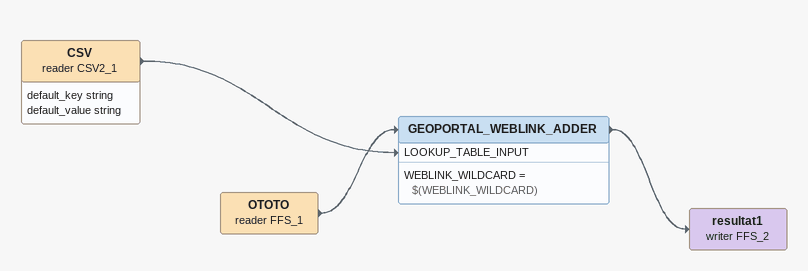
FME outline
CSV (reader CSV2_1)
    attributes: default_key string, default_value string
    -> GEOPORTAL_WEBLINK_ADDER [LOOKUP_TABLE_INPUT]
OTOTO (reader FFS_1)
    -> GEOPORTAL_WEBLINK_ADDER
GEOPORTAL_WEBLINK_ADDER
    WEBLINK_WILDCARD = $(WEBLINK_WILDCARD)
    -> resultat1 (writer FFS_2)
resultat1 (writer FFS_2)
